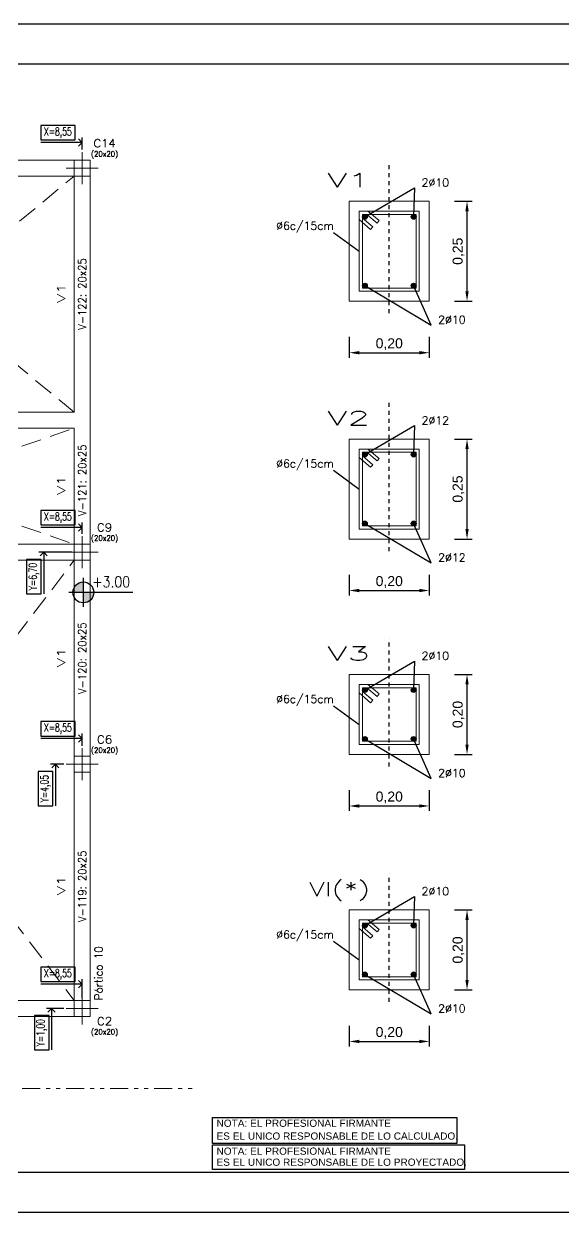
# Model space of a CAD drawing. Header units: millimetres. Extents: x 2686.2 to 2770.2, y 1378.2 to 1450.
# Drawn here: x 2709.81 to 2723.3, y 1378.24 to 1407.94 of the extents above; entities that cross this region are included whole.
import ezdxf
from ezdxf.enums import TextEntityAlignment as Align

# ---------------------------------------------------------------- set-up
doc = ezdxf.new("R2010")
doc.units = ezdxf.units.MM
for name, pattern in [('CYPE_RAYAPUNTOPUNTO', [0.45, 0.225, -0.075, 0, -0.075, 0, -0.075]), ('DASHDOT2', [12.7, 6.35, -3.175, 0, -3.175]), ('TRAZO_HUECO', [0.75, 0.5, -0.25])]:
    doc.linetypes.add(name, pattern=pattern)
for name, color, linetype, lineweight in [('0.40', 3, 'Continuous', 40), ('COLUMNA_DIM', 4, 'Continuous', 9), ('COLUMNA_REF', 3, 'Continuous', 9), ('COLUMNAS_EJES', 1, 'Continuous', 0), ('COTA-NIVE-CORT-100', 2, 'Continuous', 13), ('COTAS_REPLANTEO', 3, 'CYPE_RAYAPUNTOPUNTO', 0), ('PA_SIMB_HUEC', 7, 'Continuous', 0), ('PILAR_HORMIGON', 2, 'Continuous', 20), ('VIG_CARAS', 5, 'Continuous', 9), ('VIG_DIM_VIGAS', 3, 'Continuous', 9), ('VIG_INT_DESC', 6, 'Continuous', 0), ('VIG_REF_PORTICOS', 3, 'Continuous', 9)]:
    doc.layers.add(name, color=color, linetype=linetype, lineweight=lineweight)
for name, color, linetype in [('00-FORMATO', 7, 'Continuous'), ('COTAS-PARCIALES', 2, 'Continuous'), ('eje', 1, 'Continuous')]:
    doc.layers.add(name, color=color, linetype=linetype)
doc.styles.add('CYPETXT', font='romans__.ttf', dxfattribs={"height": 0.2})
doc.styles.add('Estilo1', font='romans.shx', dxfattribs={"width": 0.85, "height": 0.12})
doc.styles.add('FORMATO', font='swiss.ttf')
doc.styles.add('ROMANS', font='romans')
doc.styles.add('ROMANS-ICR', font='romans.shx', dxfattribs={"width": 0.7})
doc.styles.get("Standard").update_dxf_attribs({"font": 'arial.ttf'})
doc.dimstyles.new('COTA 1-100 Prog. X', dxfattribs={"dimscale": 0.1, "dimtxt": 2, "dimasz": 1.8, "dimexe": 1.25, "dimexo": 0.625, "dimgap": -0.625, "dimtad": 1, "dimjust": 2, "dimlfac": 0.5, "dimzin": 1, "dimtxsty": 'ROMANS-ICR', "dimblk": 'OPEN90', "dimcen": 2.5, "dimse1": 1, "dimsd1": 1, "dimclrt": 3, "dimadec": 0, "dimazin": 0, "dimtfac": 1, "dimtmove": 0, "dimatfit": 3, "dimfxl": 1.25, "dimarcsym": 0})
doc.dimstyles.new('COTA 1-100 Prog.Y', dxfattribs={"dimscale": 0.1, "dimtxt": 2, "dimasz": 1.8, "dimexe": 1.25, "dimexo": 0.625, "dimgap": -0.625, "dimtad": 1, "dimjust": 2, "dimlfac": 0.5, "dimzin": 1, "dimtxsty": 'ROMANS-ICR', "dimblk": 'OPEN90', "dimcen": 2.5, "dimse1": 1, "dimsd1": 1, "dimclrt": 3, "dimadec": 0, "dimazin": 0, "dimtfac": 1, "dimtmove": 0, "dimatfit": 3, "dimfxl": 1.25, "dimarcsym": 0})
doc.dimstyles.new('ISO-25', dxfattribs={"dimtxt": 2.5, "dimasz": 2.5, "dimexe": 1.25, "dimexo": 0.625, "dimtad": 1, "dimtxsty": 'Standard', "dimcen": 2.5, "dimadec": 0, "dimazin": 0, "dimtfac": 1, "dimtmove": 0, "dimatfit": 3, "dimfxl": 1, "dimarcsym": 0})

# ---------------------------------------------------------------- blocks, each defined once
blk = doc.blocks.new('Ejes de la columna')
at = {"layer": 'COLUMNAS_EJES'}
for p, q in [((0, -0.5), (0, 0.5)), ((-0.5, 0), (0.5, 0))]:
    blk.add_line(p, q, dxfattribs=at)
blk = doc.blocks.new('*D55')
at = {"color": 0, "lineweight": -2, "transparency": 16777216}
for p, q in [((2717.947, 1388.79), (2717.947, 1388.271)), ((2719.947, 1388.79), (2719.947, 1388.271)), ((2718.197, 1388.396), (2719.697, 1388.396))]:
    blk.add_line(p, q, dxfattribs=at)
at = {"color": 0, "transparency": 16777216}
for points in [[(2718.197, 1388.437), (2718.197, 1388.354), (2717.947, 1388.396)], [(2719.697, 1388.437), (2719.697, 1388.354), (2719.947, 1388.396)]]:
    blk.add_solid(points, dxfattribs=at)
at = {"layer": 'Defpoints', "color": 0, "transparency": 16777216}
for p in [(2717.947, 1388.852), (2719.947, 1388.852), (2719.947, 1388.396)]:
    blk.add_point(p, dxfattribs=at)
at = {"color": 0, "transparency": 16777216, "insert": (2718.947, 1388.608), "char_height": 0.25, "attachment_point": 5}
blk.add_mtext('0,20', dxfattribs=at)
blk = doc.blocks.new('*D56')
at = {"color": 0, "lineweight": -2, "transparency": 16777216}
for p, q in [((2720.575, 1391.682), (2721.016, 1391.682)), ((2720.891, 1389.932), (2720.891, 1391.432)), ((2720.575, 1389.682), (2721.016, 1389.682))]:
    blk.add_line(p, q, dxfattribs=at)
at = {"color": 0, "transparency": 16777216}
for points in [[(2720.85, 1391.432), (2720.933, 1391.432), (2720.891, 1391.682)], [(2720.85, 1389.932), (2720.933, 1389.932), (2720.891, 1389.682)]]:
    blk.add_solid(points, dxfattribs=at)
at = {"layer": 'Defpoints', "color": 0, "transparency": 16777216}
for p in [(2720.513, 1391.682), (2720.891, 1391.682), (2720.513, 1389.682)]:
    blk.add_point(p, dxfattribs=at)
at = {"color": 0, "transparency": 16777216, "insert": (2720.679, 1390.682), "char_height": 0.25, "attachment_point": 5, "rotation": 90}
blk.add_mtext('0,20', dxfattribs=at)
blk = doc.blocks.new('*D18')
at = {"color": 0, "lineweight": -2, "transparency": 16777216}
for p, q in [((2717.947, 1400.116), (2717.947, 1399.598)), ((2719.947, 1400.116), (2719.947, 1399.598)), ((2718.197, 1399.723), (2719.697, 1399.723))]:
    blk.add_line(p, q, dxfattribs=at)
at = {"color": 0, "transparency": 16777216}
for points in [[(2718.197, 1399.764), (2718.197, 1399.681), (2717.947, 1399.723)], [(2719.697, 1399.764), (2719.697, 1399.681), (2719.947, 1399.723)]]:
    blk.add_solid(points, dxfattribs=at)
at = {"layer": 'Defpoints', "color": 0, "transparency": 16777216}
for p in [(2717.947, 1400.179), (2719.947, 1400.179), (2719.947, 1399.723)]:
    blk.add_point(p, dxfattribs=at)
at = {"color": 0, "transparency": 16777216, "insert": (2718.947, 1399.935), "char_height": 0.25, "attachment_point": 5}
blk.add_mtext('0,20', dxfattribs=at)
blk = doc.blocks.new('*D19')
at = {"color": 0, "lineweight": -2, "transparency": 16777216}
for p, q in [((2720.575, 1403.509), (2721.016, 1403.509)), ((2720.891, 1401.259), (2720.891, 1403.259)), ((2720.575, 1401.009), (2721.016, 1401.009))]:
    blk.add_line(p, q, dxfattribs=at)
at = {"color": 0, "transparency": 16777216}
for points in [[(2720.85, 1403.259), (2720.933, 1403.259), (2720.891, 1403.509)], [(2720.85, 1401.259), (2720.933, 1401.259), (2720.891, 1401.009)]]:
    blk.add_solid(points, dxfattribs=at)
at = {"layer": 'Defpoints', "color": 0, "transparency": 16777216}
for p in [(2720.513, 1403.509), (2720.891, 1403.509), (2720.513, 1401.009)]:
    blk.add_point(p, dxfattribs=at)
at = {"color": 0, "transparency": 16777216, "insert": (2720.679, 1402.259), "char_height": 0.25, "attachment_point": 5, "rotation": 90}
blk.add_mtext('0,25', dxfattribs=at)
blk = doc.blocks.new('*D20')
at = {"color": 0, "lineweight": -2, "transparency": 16777216}
for p, q in [((2717.947, 1394.174), (2717.947, 1393.655)), ((2719.947, 1394.174), (2719.947, 1393.655)), ((2718.197, 1393.78), (2719.697, 1393.78))]:
    blk.add_line(p, q, dxfattribs=at)
at = {"color": 0, "transparency": 16777216}
for points in [[(2718.197, 1393.822), (2718.197, 1393.738), (2717.947, 1393.78)], [(2719.697, 1393.822), (2719.697, 1393.738), (2719.947, 1393.78)]]:
    blk.add_solid(points, dxfattribs=at)
at = {"layer": 'Defpoints', "color": 0, "transparency": 16777216}
for p in [(2717.947, 1394.237), (2719.947, 1394.237), (2719.947, 1393.78)]:
    blk.add_point(p, dxfattribs=at)
at = {"color": 0, "transparency": 16777216, "insert": (2718.947, 1393.993), "char_height": 0.25, "attachment_point": 5}
blk.add_mtext('0,20', dxfattribs=at)
blk = doc.blocks.new('*D21')
at = {"color": 0, "lineweight": -2, "transparency": 16777216}
for p, q in [((2720.575, 1397.566), (2721.016, 1397.566)), ((2720.891, 1395.316), (2720.891, 1397.316)), ((2720.575, 1395.066), (2721.016, 1395.066))]:
    blk.add_line(p, q, dxfattribs=at)
at = {"color": 0, "transparency": 16777216}
for points in [[(2720.85, 1397.316), (2720.933, 1397.316), (2720.891, 1397.566)], [(2720.85, 1395.316), (2720.933, 1395.316), (2720.891, 1395.066)]]:
    blk.add_solid(points, dxfattribs=at)
at = {"layer": 'Defpoints', "color": 0, "transparency": 16777216}
for p in [(2720.513, 1397.566), (2720.891, 1397.566), (2720.513, 1395.066)]:
    blk.add_point(p, dxfattribs=at)
at = {"color": 0, "transparency": 16777216, "insert": (2720.679, 1396.316), "char_height": 0.25, "attachment_point": 5, "rotation": 90}
blk.add_mtext('0,25', dxfattribs=at)
blk = doc.blocks.new('_Open90')
at = {"layer": '0.40', "color": 0, "lineweight": -2}
for p, q in [((0, 0), (-1, 0)), ((-0.5, 0.5), (0, 0)), ((0, 0), (-0.5, -0.5))]:
    blk.add_line(p, q, dxfattribs=at)
blk = doc.blocks.new('*D41')
at = {"color": 0, "lineweight": -2, "transparency": 16777216}
for p, q in [((2711.011, 1394.737), (2710.185, 1394.737)), ((2710.247, 1394.557), (2709.884, 1394.557)), ((2709.884, 1394.557), (2709.884, 1393.699)), ((2710.247, 1393.699), (2710.247, 1394.557)), ((2710.31, 1394.557), (2710.31, 1393.699)), ((2709.884, 1393.699), (2710.247, 1393.699))]:
    blk.add_line(p, q, dxfattribs=at)
at = {"layer": 'Defpoints', "color": 0, "transparency": 16777216}
for p in [(2710.31, 1394.737), (2711.073, 1394.737), (2710.531, 1381.337)]:
    blk.add_point(p, dxfattribs=at)
at = {"color": 0, "lineweight": -2, "transparency": 16777216, "xscale": 0.18, "yscale": 0.18, "zscale": 0.18, "rotation": 90}
blk.add_blockref('_Open90', (2710.31, 1394.737), dxfattribs=at)
at = {"color": 3, "transparency": 16777216, "insert": (2710.066, 1394.128), "char_height": 0.2, "attachment_point": 5, "rotation": 90, "style": 'ROMANS-ICR'}
blk.add_mtext('Y=6,70', dxfattribs=at)
blk = doc.blocks.new('*D42')
at = {"color": 0, "lineweight": -2, "transparency": 16777216}
for p, q in [((2710.811, 1389.437), (2710.476, 1389.437)), ((2710.538, 1389.257), (2710.175, 1389.257)), ((2710.175, 1389.257), (2710.175, 1388.399)), ((2710.538, 1388.399), (2710.538, 1389.257)), ((2710.601, 1389.257), (2710.601, 1388.399)), ((2710.175, 1388.399), (2710.538, 1388.399))]:
    blk.add_line(p, q, dxfattribs=at)
at = {"layer": 'Defpoints', "color": 0, "transparency": 16777216}
for p in [(2710.601, 1389.437), (2710.873, 1389.437), (2710.331, 1381.337)]:
    blk.add_point(p, dxfattribs=at)
at = {"color": 0, "lineweight": -2, "transparency": 16777216, "xscale": 0.18, "yscale": 0.18, "zscale": 0.18, "rotation": 90}
blk.add_blockref('_Open90', (2710.601, 1389.437), dxfattribs=at)
at = {"color": 3, "transparency": 16777216, "insert": (2710.357, 1388.828), "char_height": 0.2, "attachment_point": 5, "rotation": 90, "style": 'ROMANS-ICR'}
blk.add_mtext('Y=4,05', dxfattribs=at)
blk = doc.blocks.new('*D43')
at = {"color": 0, "lineweight": -2, "transparency": 16777216}
for p, q in [((2710.443, 1383.157), (2710.08, 1383.157)), ((2710.08, 1383.157), (2710.08, 1382.299)), ((2710.811, 1383.337), (2710.38, 1383.337)), ((2710.443, 1382.299), (2710.443, 1383.157)), ((2710.505, 1383.157), (2710.505, 1382.299)), ((2710.08, 1382.299), (2710.443, 1382.299))]:
    blk.add_line(p, q, dxfattribs=at)
at = {"layer": 'Defpoints', "color": 0, "transparency": 16777216}
for p in [(2710.505, 1383.337), (2710.873, 1383.337), (2711.106, 1381.337)]:
    blk.add_point(p, dxfattribs=at)
at = {"color": 0, "lineweight": -2, "transparency": 16777216, "xscale": 0.18, "yscale": 0.18, "zscale": 0.18, "rotation": 90}
blk.add_blockref('_Open90', (2710.505, 1383.337), dxfattribs=at)
at = {"color": 3, "transparency": 16777216, "insert": (2710.261, 1382.728), "char_height": 0.2, "attachment_point": 5, "rotation": 90, "style": 'ROMANS-ICR'}
blk.add_mtext('Y=1,00', dxfattribs=at)
blk = doc.blocks.new('*D78')
at = {"color": 0, "lineweight": -2, "transparency": 16777216}
for p, q in [((2711.093, 1405.403), (2710.235, 1405.403)), ((2710.235, 1405.403), (2710.235, 1405.04)), ((2711.093, 1405.04), (2711.093, 1405.403)), ((2710.235, 1405.04), (2711.093, 1405.04)), ((2711.093, 1404.977), (2710.235, 1404.977)), ((2711.273, 1404.8), (2711.273, 1405.102))]:
    blk.add_line(p, q, dxfattribs=at)
at = {"layer": 'Defpoints', "color": 0, "transparency": 16777216}
for p in [(2711.273, 1404.977), (2711.273, 1404.737), (2694.173, 1404.398)]:
    blk.add_point(p, dxfattribs=at)
at = {"color": 0, "lineweight": -2, "transparency": 16777216, "xscale": 0.18, "yscale": 0.18, "zscale": 0.18}
blk.add_blockref('_Open90', (2711.273, 1404.977), dxfattribs=at)
at = {"color": 3, "transparency": 16777216, "insert": (2710.664, 1405.221), "char_height": 0.2, "attachment_point": 5, "style": 'ROMANS-ICR'}
blk.add_mtext('X=8,55', dxfattribs=at)
blk = doc.blocks.new('*D83')
at = {"color": 0, "lineweight": -2, "transparency": 16777216}
for p, q in [((2711.093, 1395.783), (2710.235, 1395.783)), ((2710.235, 1395.783), (2710.235, 1395.42)), ((2711.093, 1395.42), (2711.093, 1395.783)), ((2710.235, 1395.42), (2711.093, 1395.42)), ((2711.093, 1395.357), (2710.235, 1395.357)), ((2711.273, 1395.2), (2711.273, 1395.482))]:
    blk.add_line(p, q, dxfattribs=at)
at = {"layer": 'Defpoints', "color": 0, "transparency": 16777216}
for p in [(2711.273, 1395.357), (2694.173, 1395.212), (2711.273, 1395.137)]:
    blk.add_point(p, dxfattribs=at)
at = {"color": 0, "lineweight": -2, "transparency": 16777216, "xscale": 0.18, "yscale": 0.18, "zscale": 0.18}
blk.add_blockref('_Open90', (2711.273, 1395.357), dxfattribs=at)
at = {"color": 3, "transparency": 16777216, "insert": (2710.664, 1395.601), "char_height": 0.2, "attachment_point": 5, "style": 'ROMANS-ICR'}
blk.add_mtext('X=8,55', dxfattribs=at)
blk = doc.blocks.new('*D85')
at = {"color": 0, "lineweight": -2, "transparency": 16777216}
for p, q in [((2711.093, 1390.505), (2710.235, 1390.505)), ((2710.235, 1390.505), (2710.235, 1390.142)), ((2711.093, 1390.142), (2711.093, 1390.505)), ((2710.235, 1390.142), (2711.093, 1390.142)), ((2711.093, 1390.08), (2710.235, 1390.08)), ((2711.273, 1389.9), (2711.273, 1390.205))]:
    blk.add_line(p, q, dxfattribs=at)
at = {"layer": 'Defpoints', "color": 0, "transparency": 16777216}
for p in [(2711.273, 1390.08), (2711.273, 1389.837), (2694.173, 1389.448)]:
    blk.add_point(p, dxfattribs=at)
at = {"color": 0, "lineweight": -2, "transparency": 16777216, "xscale": 0.18, "yscale": 0.18, "zscale": 0.18}
blk.add_blockref('_Open90', (2711.273, 1390.08), dxfattribs=at)
at = {"color": 3, "transparency": 16777216, "insert": (2710.664, 1390.324), "char_height": 0.2, "attachment_point": 5, "style": 'ROMANS-ICR'}
blk.add_mtext('X=8,55', dxfattribs=at)
blk = doc.blocks.new('*D88')
at = {"color": 0, "lineweight": -2, "transparency": 16777216}
for p, q in [((2711.093, 1384.37), (2710.235, 1384.37)), ((2710.235, 1384.37), (2710.235, 1384.007)), ((2711.093, 1384.007), (2711.093, 1384.37)), ((2711.273, 1383.597), (2711.273, 1384.069)), ((2710.235, 1384.007), (2711.093, 1384.007)), ((2711.093, 1383.944), (2710.235, 1383.944))]:
    blk.add_line(p, q, dxfattribs=at)
at = {"layer": 'Defpoints', "color": 0, "transparency": 16777216}
for p in [(2711.273, 1383.944), (2711.273, 1383.534), (2694.173, 1382.622)]:
    blk.add_point(p, dxfattribs=at)
at = {"color": 0, "lineweight": -2, "transparency": 16777216, "xscale": 0.18, "yscale": 0.18, "zscale": 0.18}
blk.add_blockref('_Open90', (2711.273, 1383.944), dxfattribs=at)
at = {"color": 3, "transparency": 16777216, "insert": (2710.664, 1384.188), "char_height": 0.2, "attachment_point": 5, "style": 'ROMANS-ICR'}
blk.add_mtext('X=8,55', dxfattribs=at)
blk = doc.blocks.new('*D52')
at = {"color": 0, "lineweight": -2, "transparency": 16777216}
for p, q in [((2717.947, 1382.905), (2717.947, 1382.386)), ((2719.947, 1382.905), (2719.947, 1382.386)), ((2718.197, 1382.511), (2719.697, 1382.511))]:
    blk.add_line(p, q, dxfattribs=at)
at = {"color": 0, "transparency": 16777216}
for points in [[(2718.197, 1382.553), (2718.197, 1382.47), (2717.947, 1382.511)], [(2719.697, 1382.553), (2719.697, 1382.47), (2719.947, 1382.511)]]:
    blk.add_solid(points, dxfattribs=at)
at = {"layer": 'Defpoints', "color": 0, "transparency": 16777216}
for p in [(2717.947, 1382.968), (2719.947, 1382.968), (2719.947, 1382.511)]:
    blk.add_point(p, dxfattribs=at)
at = {"color": 0, "transparency": 16777216, "insert": (2718.947, 1382.724), "char_height": 0.25, "attachment_point": 5}
blk.add_mtext('0,20', dxfattribs=at)
blk = doc.blocks.new('*D53')
at = {"color": 0, "lineweight": -2, "transparency": 16777216}
for p, q in [((2720.575, 1385.797), (2721.016, 1385.797)), ((2720.891, 1384.047), (2720.891, 1385.547)), ((2720.575, 1383.797), (2721.016, 1383.797))]:
    blk.add_line(p, q, dxfattribs=at)
at = {"color": 0, "transparency": 16777216}
for points in [[(2720.85, 1385.547), (2720.933, 1385.547), (2720.891, 1385.797)], [(2720.85, 1384.047), (2720.933, 1384.047), (2720.891, 1383.797)]]:
    blk.add_solid(points, dxfattribs=at)
at = {"layer": 'Defpoints', "color": 0, "transparency": 16777216}
for p in [(2720.513, 1385.797), (2720.891, 1385.797), (2720.513, 1383.797)]:
    blk.add_point(p, dxfattribs=at)
at = {"color": 0, "transparency": 16777216, "insert": (2720.679, 1384.797), "char_height": 0.25, "attachment_point": 5, "rotation": 90}
blk.add_mtext('0,20', dxfattribs=at)

msp = doc.modelspace()

# ---------------------------------------------------------------- hatches: boundary and pattern name
h = msp.add_hatch(color=5)
h.set_gradient(color1=(0, 0, 255), one_color=1, tint=1)
edge = h.paths.add_edge_path()
edge.add_arc((2718.338, 1403.118), 0.06, 0, 360)
h = msp.add_hatch(color=5)
h.set_gradient(color1=(0, 0, 255), one_color=1, tint=1)
edge = h.paths.add_edge_path()
edge.add_arc((2719.556, 1403.118), 0.06, 180, 540, ccw=False)
h = msp.add_hatch(color=5)
h.set_gradient(color1=(0, 0, 255), one_color=1, tint=1)
edge = h.paths.add_edge_path()
edge.add_arc((2718.338, 1401.399), 0.06, 0, 360)
h = msp.add_hatch(color=5)
h.set_gradient(color1=(0, 0, 255), one_color=1, tint=1)
edge = h.paths.add_edge_path()
edge.add_arc((2719.556, 1401.399), 0.06, -180, 180)
h = msp.add_hatch(color=5)
h.set_gradient(color1=(0, 0, 255), one_color=1, tint=1)
edge = h.paths.add_edge_path()
edge.add_arc((2718.338, 1397.176), 0.06, 0, 360)
h = msp.add_hatch(color=5)
h.set_gradient(color1=(0, 0, 255), one_color=1, tint=1)
edge = h.paths.add_edge_path()
edge.add_arc((2719.556, 1397.176), 0.06, 180, 540, ccw=False)
h = msp.add_hatch(color=5)
h.set_gradient(color1=(0, 0, 255), one_color=1, tint=1)
edge = h.paths.add_edge_path()
edge.add_arc((2718.338, 1395.456), 0.06, 0, 360)
h = msp.add_hatch(color=5)
h.set_gradient(color1=(0, 0, 255), one_color=1, tint=1)
edge = h.paths.add_edge_path()
edge.add_arc((2719.556, 1395.456), 0.06, -180, 180)
h = msp.add_hatch(color=5)
h.set_gradient(color1=(0, 0, 255), one_color=1, tint=1)
edge = h.paths.add_edge_path()
edge.add_arc((2718.338, 1391.292), 0.06, 0, 360)
h = msp.add_hatch(color=5)
h.set_gradient(color1=(0, 0, 255), one_color=1, tint=1)
edge = h.paths.add_edge_path()
edge.add_arc((2719.556, 1391.292), 0.06, 180, 540, ccw=False)
h = msp.add_hatch(color=5)
h.set_gradient(color1=(0, 0, 255), one_color=1, tint=1)
edge = h.paths.add_edge_path()
edge.add_arc((2718.338, 1390.072), 0.06, 0, 360)
h = msp.add_hatch(color=5)
h.set_gradient(color1=(0, 0, 255), one_color=1, tint=1)
edge = h.paths.add_edge_path()
edge.add_arc((2719.556, 1390.072), 0.06, -180, 180)
h = msp.add_hatch(color=5)
h.set_gradient(color1=(0, 0, 255), one_color=1, tint=1)
edge = h.paths.add_edge_path()
edge.add_arc((2718.338, 1385.407), 0.06, 0, 360)
h = msp.add_hatch(color=5)
h.set_gradient(color1=(0, 0, 255), one_color=1, tint=1)
edge = h.paths.add_edge_path()
edge.add_arc((2719.556, 1385.407), 0.06, 180, 540, ccw=False)
h = msp.add_hatch(color=5)
h.set_gradient(color1=(0, 0, 255), one_color=1, tint=1)
edge = h.paths.add_edge_path()
edge.add_arc((2718.338, 1384.187), 0.06, 0, 360)
h = msp.add_hatch(color=5)
h.set_gradient(color1=(0, 0, 255), one_color=1, tint=1)
edge = h.paths.add_edge_path()
edge.add_arc((2719.556, 1384.187), 0.06, -180, 180)
at = {"layer": 'COTAS-PARCIALES', "ltscale": 0.25}
h = msp.add_hatch(color=256, dxfattribs=at)
h.dxf.hatch_style = 1
h.paths.add_polyline_path([(2711.301, 1393.733), (2711.301, 1393.994, 0.414214), (2711.04, 1393.733)])
h.paths.add_polyline_path([(2711.301, 1393.472, 0.414214), (2711.562, 1393.733), (2711.301, 1393.733)])

# ---------------------------------------------------------------- linework, layer by layer
at = {"color": 1}
for p, q in [((2718.338, 1403.118), (2719.578, 1403.842)), ((2719.578, 1403.842), (2719.556, 1403.118)), ((2717.553, 1402.729), (2718.197, 1402.259)), ((2718.338, 1401.399), (2719.992, 1400.413)), ((2719.992, 1400.413), (2719.556, 1401.399)), ((2718.338, 1397.176), (2719.578, 1397.9)), ((2719.578, 1397.9), (2719.556, 1397.176)), ((2717.553, 1396.786), (2718.197, 1396.316)), ((2718.338, 1395.456), (2719.992, 1394.47)), ((2719.992, 1394.47), (2719.556, 1395.456)), ((2718.338, 1391.292), (2719.578, 1392.015)), ((2719.578, 1392.015), (2719.556, 1391.292)), ((2717.553, 1390.902), (2718.197, 1390.432)), ((2718.338, 1390.072), (2719.992, 1389.086)), ((2719.992, 1389.086), (2719.556, 1390.072)), ((2718.338, 1385.407), (2719.578, 1386.131)), ((2719.578, 1386.131), (2719.556, 1385.407)), ((2717.553, 1385.018), (2718.197, 1384.547)), ((2718.338, 1384.187), (2719.992, 1383.201)), ((2719.992, 1383.201), (2719.556, 1384.187))]:
    msp.add_line(p, q, dxfattribs=at)
at = {"color": 5}
for centre in [(2718.338, 1403.118), (2719.556, 1403.118), (2718.338, 1401.399), (2719.556, 1401.399), (2718.338, 1397.176), (2719.556, 1397.176), (2718.338, 1395.456), (2719.556, 1395.456), (2718.338, 1391.292), (2719.556, 1391.292), (2718.338, 1390.072), (2719.556, 1390.072), (2718.338, 1385.407), (2719.556, 1385.407), (2718.338, 1384.187), (2719.556, 1384.187)]:
    msp.add_circle(centre, 0.06, dxfattribs=at)
at = {"layer": '00-FORMATO', "color": 3, "ltscale": 0.1}
for p, q in [((2686.192, 1407.943), (2770.192, 1407.943)), ((2688.692, 1406.943), (2769.192, 1406.943)), ((2688.692, 1379.243), (2769.192, 1379.243)), ((2686.192, 1378.243), (2770.192, 1378.243))]:
    msp.add_line(p, q, dxfattribs=at)
at = {"layer": 'COTA-NIVE-CORT-100', "lineweight": -2}
for points in [[(2714.532, 1380.61), (2720.637, 1380.61), (2720.637, 1379.964), (2714.532, 1379.964)], [(2714.532, 1379.926), (2720.826, 1379.926), (2720.826, 1379.311), (2714.532, 1379.311)]]:
    msp.add_lwpolyline(points, close=True, dxfattribs=at)
at = {"layer": 'COTAS-PARCIALES', "ltscale": 0.25}
for p, q in [((2711.301, 1393.372), (2711.301, 1394.094)), ((2712.54, 1393.733), (2710.94, 1393.733))]:
    msp.add_line(p, q, dxfattribs=at)
msp.add_circle((2711.301, 1393.733), 0.261, dxfattribs=at)
at = {"layer": 'COTAS_REPLANTEO', "ltscale": 2}
msp.add_line((2692.173, 1381.337), (2714.167, 1381.337), dxfattribs=at)
at = {"layer": 'eje', "linetype": 'DASHDOT2', "ltscale": 0.01}
for p, q in [((2718.947, 1400.709), (2718.947, 1404.411)), ((2718.947, 1394.767), (2718.947, 1398.468)), ((2718.947, 1389.382), (2718.947, 1392.584)), ((2718.947, 1383.498), (2718.947, 1386.699))]:
    msp.add_line(p, q, dxfattribs=at)
at = {"layer": 'PA_SIMB_HUEC', "linetype": 'TRAZO_HUECO'}
for p, q in [((2711.073, 1398.237), (2703.923, 1404.137)), ((2703.923, 1398.237), (2711.073, 1404.137)), ((2702.673, 1394.937), (2711.073, 1397.837)), ((2702.673, 1397.837), (2711.073, 1394.937)), ((2702.673, 1394.537), (2711.073, 1383.537)), ((2702.773, 1383.668), (2711.073, 1394.537))]:
    msp.add_line(p, q, dxfattribs=at)
at = {"layer": 'PILAR_HORMIGON'}
for points in [[(2711.073, 1404.137), (2711.473, 1404.137), (2711.473, 1404.537), (2711.073, 1404.537), (2711.073, 1404.137)], [(2711.073, 1394.537), (2711.473, 1394.537), (2711.473, 1394.937), (2711.073, 1394.937), (2711.073, 1394.537)], [(2711.073, 1389.237), (2711.473, 1389.237), (2711.473, 1389.637), (2711.073, 1389.637), (2711.073, 1389.237)], [(2711.073, 1383.137), (2711.473, 1383.137), (2711.473, 1383.537), (2711.073, 1383.537), (2711.073, 1383.137)]]:
    msp.add_lwpolyline(points, dxfattribs=at)
at = {"layer": 'VIG_CARAS'}
for p, q in [((2703.923, 1404.537), (2711.073, 1404.537)), ((2703.923, 1404.137), (2711.073, 1404.137)), ((2711.073, 1398.237), (2711.073, 1404.137)), ((2711.473, 1394.937), (2711.473, 1404.137)), ((2703.923, 1398.237), (2711.073, 1398.237)), ((2702.673, 1397.837), (2711.073, 1397.837)), ((2711.073, 1394.937), (2711.073, 1397.837)), ((2702.673, 1394.937), (2711.073, 1394.937)), ((2702.673, 1394.537), (2711.073, 1394.537)), ((2711.073, 1389.637), (2711.073, 1394.537)), ((2711.473, 1389.637), (2711.473, 1394.537)), ((2711.073, 1383.537), (2711.073, 1389.237)), ((2711.473, 1383.537), (2711.473, 1389.237)), ((2702.773, 1383.537), (2711.073, 1383.537)), ((2702.773, 1383.137), (2711.073, 1383.137))]:
    msp.add_line(p, q, dxfattribs=at)
for points in [[(2717.947, 1401.009), (2717.947, 1403.509), (2719.947, 1403.509), (2719.947, 1401.009), (2717.947, 1401.009)], [(2717.947, 1395.066), (2717.947, 1397.566), (2719.947, 1397.566), (2719.947, 1395.066), (2717.947, 1395.066)], [(2717.947, 1389.682), (2717.947, 1391.682), (2719.947, 1391.682), (2719.947, 1389.682), (2717.947, 1389.682)], [(2717.947, 1383.797), (2717.947, 1385.797), (2719.947, 1385.797), (2719.947, 1383.797), (2717.947, 1383.797)]]:
    msp.add_lwpolyline(points, dxfattribs=at)
at = {"layer": 'VIG_INT_DESC'}
for points in [[(2718.197, 1403.259), (2719.697, 1403.259), (2719.697, 1401.259), (2718.197, 1401.259)], [(2718.277, 1403.179), (2719.617, 1403.179), (2719.617, 1401.339), (2718.277, 1401.339)], [(2718.197, 1397.316), (2719.697, 1397.316), (2719.697, 1395.316), (2718.197, 1395.316)], [(2718.277, 1397.236), (2719.617, 1397.236), (2719.617, 1395.396), (2718.277, 1395.396)], [(2718.197, 1391.432), (2719.697, 1391.432), (2719.697, 1389.932), (2718.197, 1389.932)], [(2718.277, 1391.352), (2719.617, 1391.352), (2719.617, 1390.012), (2718.277, 1390.012)], [(2718.197, 1385.547), (2719.697, 1385.547), (2719.697, 1384.047), (2718.197, 1384.047)], [(2718.277, 1385.467), (2719.617, 1385.467), (2719.617, 1384.127), (2718.277, 1384.127)]]:
    msp.add_lwpolyline(points, close=True, dxfattribs=at)
for points in [[(2718.197, 1403.05), (2718.481, 1402.804), (2718.533, 1402.865), (2718.277, 1403.086)], [(2718.415, 1403.259), (2718.698, 1403.024), (2718.646, 1402.962), (2718.386, 1403.179)], [(2718.197, 1397.107), (2718.481, 1396.862), (2718.533, 1396.922), (2718.277, 1397.144)], [(2718.415, 1397.316), (2718.698, 1397.081), (2718.646, 1397.02), (2718.386, 1397.236)], [(2718.197, 1391.223), (2718.481, 1390.977), (2718.533, 1391.038), (2718.277, 1391.259)], [(2718.415, 1391.432), (2718.698, 1391.197), (2718.646, 1391.135), (2718.386, 1391.352)], [(2718.415, 1385.547), (2718.698, 1385.312), (2718.646, 1385.251), (2718.386, 1385.467)], [(2718.197, 1385.338), (2718.481, 1385.093), (2718.533, 1385.153), (2718.277, 1385.375)]]:
    msp.add_lwpolyline(points, dxfattribs=at)

# ---------------------------------------------------------------- block references
at = {"layer": 'COLUMNAS_EJES', "xscale": 0.8, "yscale": 0.8, "zscale": 2}
for p in [(2711.273, 1404.337), (2711.273, 1394.737), (2711.273, 1389.437), (2711.273, 1383.337)]:
    msp.add_blockref('Ejes de la columna', p, dxfattribs=at)

# ---------------------------------------------------------------- texts
at = {"layer": '00-FORMATO', "color": 2, "style": 'FORMATO'}
for s, p in [('NOTA: EL PROFESIONAL FIRMANTE', (2714.63, 1380.378)), ('ES EL UNICO RESPONSABLE DE LO CALCULADO.', (2714.63, 1380.057)), ('NOTA: EL PROFESIONAL FIRMANTE', (2714.63, 1379.68)), ('ES EL UNICO RESPONSABLE DE LO PROYECTADO.', (2714.63, 1379.404))]:
    msp.add_text(s, height=0.18, dxfattribs=at).set_placement(p)
at = {"layer": 'COLUMNA_DIM', "lineweight": 0, "style": 'CYPETXT', "width": 0.842426}
for p, p2 in [((2711.493, 1404.624), (2712.171, 1404.624)), ((2711.493, 1395.024), (2712.171, 1395.024)), ((2711.493, 1389.724), (2712.171, 1389.724)), ((2711.493, 1382.684), (2712.171, 1382.684))]:
    msp.add_text('(20x20)', height=0.1333, dxfattribs=at).set_placement(p, p2, align=Align.FIT)
at = {"layer": 'COLUMNA_DIM', "color": 2, "lineweight": 0, "style": 'ROMANS'}
for s, p in [('2Ø10', (2720.099, 1403.976)), ('Ø6c/15cm', (2716.84, 1402.881)), ('2Ø10', (2720.513, 1400.546)), ('2Ø12', (2720.099, 1398.033)), ('Ø6c/15cm', (2716.84, 1396.938)), ('2Ø12', (2720.513, 1394.604)), ('2Ø10', (2720.099, 1392.149)), ('Ø6c/15cm', (2716.84, 1391.054)), ('2Ø10', (2720.513, 1389.219)), ('2Ø10', (2720.099, 1386.264)), ('Ø6c/15cm', (2716.84, 1385.169)), ('2Ø10', (2720.513, 1383.335))]:
    msp.add_text(s, height=0.2, dxfattribs=at).set_placement(p, align=Align.MIDDLE)
at = {"layer": 'COLUMNA_REF', "style": 'CYPETXT'}
for s, width, p, p2 in [('C14', 0.883061, (2711.556, 1404.857), (2712.108, 1404.857)), ('C9', 0.887949, (2711.64, 1395.257), (2712.024, 1395.257)), ('C6', 0.887949, (2711.64, 1389.957), (2712.024, 1389.957)), ('C2', 0.887949, (2711.64, 1382.917), (2712.024, 1382.917))]:
    msp.add_text(s, height=0.2, dxfattribs=dict(at, width=width)).set_placement(p, p2, align=Align.FIT)
at = {"layer": 'COTAS-PARCIALES', "color": 2, "ltscale": 0.25, "insert": (2711.562, 1394.133), "char_height": 0.27, "width": 1.18842, "attachment_point": 1, "style": 'Estilo1'}
msp.add_mtext('\\pi-0.035694;+3.00', dxfattribs=at)
at = {"layer": 'VIG_DIM_VIGAS', "style": 'CYPETXT', "width": 0.800794}
for s, p, p2 in [('V-122: 20x25', (2711.373, 1400.292), (2711.373, 1402.083)), ('V-121: 20x25', (2711.373, 1395.639), (2711.373, 1397.43)), ('V-120: 20x25', (2711.373, 1391.192), (2711.373, 1392.983)), ('V-119: 20x25', (2711.373, 1385.492), (2711.373, 1387.283))]:
    msp.add_text(s, height=0.2, rotation=90, dxfattribs=at).set_placement(p, p2, align=Align.FIT)
at = {"layer": 'VIG_INT_DESC', "style": 'CYPETXT'}
for s, width, p, p2 in [(' V1', 1.526411, (2716.943, 1403.856), (2718.462, 1403.856)), (' V2', 1.526411, (2716.943, 1397.913), (2718.462, 1397.913)), (' V3', 1.526411, (2716.943, 1392.029), (2718.462, 1392.029)), ('VI(*)', 1.274808, (2716.943, 1386.144), (2718.462, 1386.144))]:
    msp.add_text(s, height=0.35, dxfattribs=dict(at, width=width)).set_placement(p, p2, align=Align.FIT)
at = {"layer": 'VIG_INT_DESC', "style": 'CYPETXT', "width": 1.234804}
for p, p2 in [((2710.846, 1400.755), (2710.849, 1401.457)), ((2710.846, 1395.955), (2710.849, 1396.657)), ((2710.846, 1391.655), (2710.849, 1392.357)), ((2710.846, 1385.955), (2710.849, 1386.657))]:
    msp.add_text(' V1', height=0.2, rotation=89.822, dxfattribs=at).set_placement(p, p2, align=Align.FIT)
at = {"layer": 'VIG_REF_PORTICOS', "style": 'CYPETXT', "width": 0.819957}
msp.add_text('Pórtico 10', height=0.2, rotation=90, dxfattribs=at).set_placement((2711.783, 1383.537), (2711.783, 1384.893), align=Align.FIT)

# ---------------------------------------------------------------- dimensions: what is measured, and where the dimension line sits
for base, p1, p2, picture, middle in [((2711.273, 1404.977), (2694.173, 1404.398), (2711.273, 1404.737), '*D78', (2710.664, 1405.221)), ((2711.273, 1395.357), (2694.173, 1395.212), (2711.273, 1395.137), '*D83', (2710.664, 1395.601)), ((2711.273, 1390.08), (2694.173, 1389.448), (2711.273, 1389.837), '*D85', (2710.664, 1390.324)), ((2711.273, 1383.944), (2694.173, 1382.622), (2711.273, 1383.534), '*D88', (2710.664, 1384.188))]:
    dim = msp.add_linear_dim(base=base, p1=p1, p2=p2, dimstyle='COTA 1-100 Prog. X', override={"dimpost": 'X=<>'})
    dim.commit()
    dim.dimension.update_dxf_attribs({"geometry": picture, "text_midpoint": middle})
at = {"color": 1}
for base, p1, p2, picture, middle in [((2720.891, 1403.509), (2720.513, 1401.009), (2720.513, 1403.509), '*D19', (2720.679, 1402.259)), ((2720.891, 1397.566), (2720.513, 1395.066), (2720.513, 1397.566), '*D21', (2720.679, 1396.316)), ((2720.891, 1391.682), (2720.513, 1389.682), (2720.513, 1391.682), '*D56', (2720.679, 1390.682)), ((2720.891, 1385.797), (2720.513, 1383.797), (2720.513, 1385.797), '*D53', (2720.679, 1384.797))]:
    dim = msp.add_linear_dim(base=base, p1=p1, p2=p2, angle=90, dimstyle='ISO-25', override={"dimscale": 0.1, "dimlfac": 0.1, "dimzin": 0}, dxfattribs=at)
    dim.commit()
    dim.dimension.update_dxf_attribs({"geometry": picture, "text_midpoint": middle})
for base, p1, p2, picture, middle in [((2719.947, 1399.723), (2717.947, 1400.179), (2719.947, 1400.179), '*D18', (2718.947, 1399.935)), ((2719.947, 1393.78), (2717.947, 1394.237), (2719.947, 1394.237), '*D20', (2718.947, 1393.993)), ((2719.947, 1388.396), (2717.947, 1388.852), (2719.947, 1388.852), '*D55', (2718.947, 1388.608)), ((2719.947, 1382.511), (2717.947, 1382.968), (2719.947, 1382.968), '*D52', (2718.947, 1382.724))]:
    dim = msp.add_linear_dim(base=base, p1=p1, p2=p2, dimstyle='ISO-25', override={"dimscale": 0.1, "dimlfac": 0.1, "dimzin": 0}, dxfattribs=at)
    dim.commit()
    dim.dimension.update_dxf_attribs({"geometry": picture, "text_midpoint": middle})
for base, p1, p2, picture, middle in [((2710.31, 1394.737), (2710.531, 1381.337), (2711.073, 1394.737), '*D41', (2710.066, 1394.128)), ((2710.601, 1389.437), (2710.331, 1381.337), (2710.873, 1389.437), '*D42', (2710.357, 1388.828)), ((2710.505, 1383.337), (2711.106, 1381.337), (2710.873, 1383.337), '*D43', (2710.261, 1382.728))]:
    dim = msp.add_linear_dim(base=base, p1=p1, p2=p2, angle=90, dimstyle='COTA 1-100 Prog.Y', override={"dimpost": 'Y=<>'})
    dim.commit()
    dim.dimension.update_dxf_attribs({"geometry": picture, "text_midpoint": middle})

doc.saveas('drawing.dxf')
